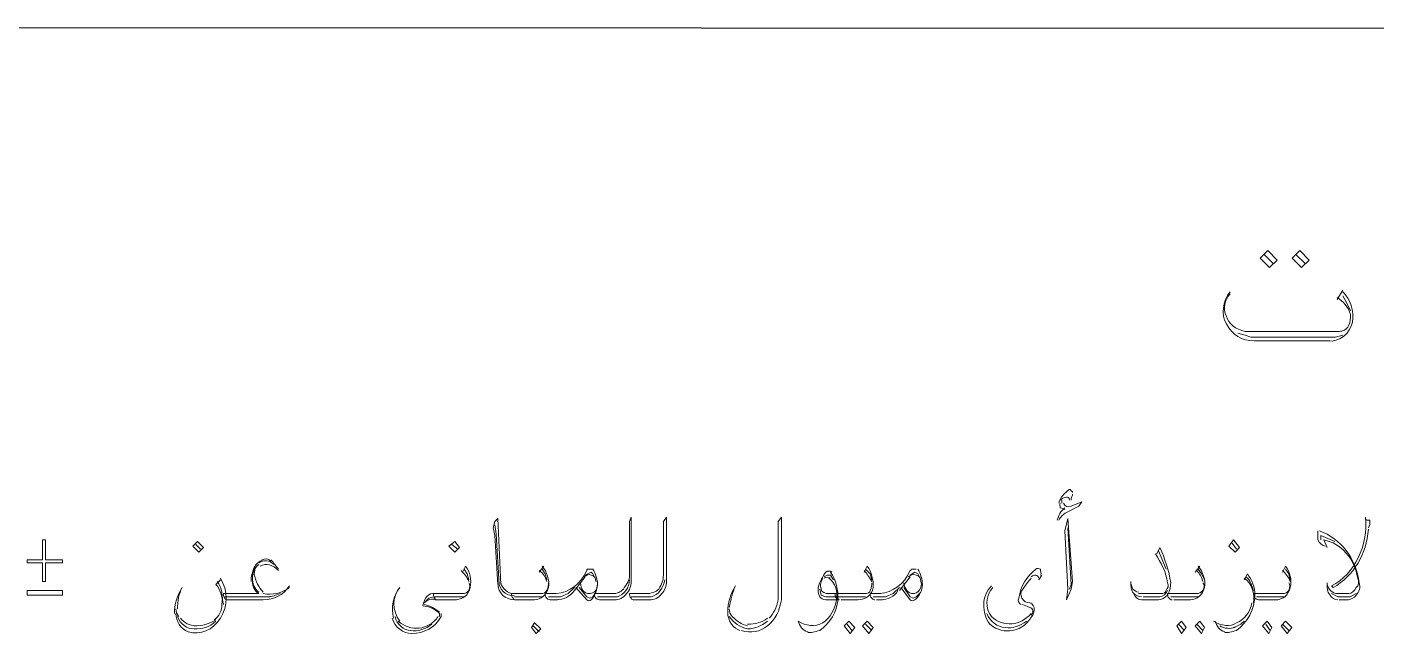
# Paper-space layout 'SM_Geared_A0' of a CAD drawing. Header units: millimetres. Extents: x 3 to 1211, y 0 to 841.
# Drawn here: x 1087.3 to 1145.8, y 633.5 to 659.9 of the extents above; entities that cross this region are included whole.
import ezdxf

# ---------------------------------------------------------------- set-up
doc = ezdxf.new("R2010")
doc.units = ezdxf.units.MM

psp = doc.layouts.new('SM_Geared_A0')

# ---------------------------------------------------------------- linework, layer by layer
at = {"transparency": 33554666}
psp.add_line((1020.585, 659.884), (1170.022, 659.826), dxfattribs=at)
at = {"lineweight": 20, "transparency": 33554666}
for points in [[(1141.526, 649.77), (1141.118, 650.178), (1140.792, 649.852), (1141.2, 649.444)], [(1142.912, 649.77), (1142.504, 650.178), (1142.178, 649.852), (1142.586, 649.444)], [(1132.382, 635.025), (1132.582, 635.491), (1132.648, 635.823), (1132.449, 638.55), (1132.316, 638.018), (1132.449, 635.491)], [(1088.817, 636.755), (1088.086, 636.755), (1088.086, 637.619), (1087.953, 637.619), (1087.953, 636.755), (1087.287, 636.755), (1087.287, 636.622), (1087.953, 636.622), (1087.953, 635.823), (1088.086, 635.823), (1088.086, 636.622), (1088.817, 636.622)], [(1094.936, 637.287), (1094.67, 637.553), (1094.471, 637.353), (1094.737, 637.087)], [(1106.044, 637.287), (1105.844, 637.553), (1105.578, 637.353), (1105.844, 637.087)], [(1139.898, 637.287), (1139.632, 637.619), (1139.433, 637.353), (1139.699, 637.087)], [(1088.817, 635.424), (1087.287, 635.424), (1087.287, 635.225), (1088.817, 635.225)], [(1109.569, 633.762), (1109.303, 634.028), (1109.17, 633.828), (1109.369, 633.562)], [(1123.204, 633.828), (1122.938, 634.094), (1122.738, 633.895), (1123.004, 633.562)], [(1124.002, 633.828), (1123.736, 634.094), (1123.536, 633.895), (1123.802, 633.562)], [(1137.57, 633.828), (1137.371, 634.094), (1137.171, 633.895), (1137.371, 633.562)], [(1138.368, 633.828), (1138.169, 634.094), (1137.969, 633.895), (1138.235, 633.562)], [(1141.295, 633.828), (1141.095, 634.094), (1140.896, 633.895), (1141.162, 633.562)], [(1142.159, 633.828), (1141.893, 634.094), (1141.694, 633.895), (1141.96, 633.562)]]:
    psp.add_lwpolyline(points, close=True, dxfattribs=at)
for points in [[(1141.363, 649.607), (1140.955, 650.015), (1140.955, 650.015)], [(1142.749, 649.607), (1142.341, 650.015), (1142.341, 650.015)], [(1144.38, 648.466), (1144.135, 648.058), (1144.135, 648.058)], [(1144.38, 648.221), (1144.543, 647.895), (1144.706, 647.569)], [(1144.38, 646.508), (1144.054, 646.427), (1140.384, 646.427), (1140.14, 646.508), (1139.813, 646.59)], [(1144.217, 646.672), (1140.14, 646.672), (1140.14, 646.672)], [(1140.547, 646.264), (1143.809, 646.264), (1143.809, 646.264)], [(1132.382, 638.816), (1132.914, 639.082), (1133.047, 639.282)], [(1133.047, 639.282), (1132.582, 639.082), (1132.582, 639.082)], [(1107.84, 635.69), (1107.707, 638.55), (1107.573, 638.417), (1107.507, 638.151), (1107.573, 637.819), (1107.707, 635.69)], [(1107.773, 635.69), (1107.64, 637.885), (1107.573, 638.284)], [(1113.426, 638.417), (1113.493, 638.617), (1113.493, 635.823)], [(1113.426, 636.089), (1113.426, 638.417), (1113.426, 638.417)], [(1114.89, 638.417), (1115.023, 638.617), (1115.023, 635.823)], [(1114.89, 636.089), (1114.89, 638.417), (1114.89, 638.417)], [(1119.878, 638.417), (1120.011, 638.617), (1120.011, 636.755), (1120.011, 635.025)], [(1119.878, 635.025), (1119.878, 638.417), (1119.878, 638.417)], [(1132.515, 635.491), (1132.582, 635.69), (1132.449, 638.151)], [(1139.765, 637.22), (1139.566, 637.486), (1139.566, 637.486)], [(1143.423, 637.619), (1143.423, 637.819), (1144.022, 637.553)], [(1143.689, 637.287), (1143.556, 637.619), (1143.556, 637.619)], [(1094.803, 637.22), (1094.604, 637.42), (1094.604, 637.42)], [(1105.977, 637.22), (1105.711, 637.42), (1105.711, 637.42)], [(1136.439, 637.287), (1136.306, 637.021), (1136.306, 637.021)], [(1136.373, 637.154), (1136.706, 636.355), (1136.706, 636.355)], [(1106.31, 636.489), (1106.177, 636.222), (1106.177, 636.222)], [(1106.243, 636.355), (1106.376, 636.156), (1106.443, 635.89)], [(1109.702, 636.489), (1109.502, 636.222), (1109.502, 636.222)], [(1109.635, 636.355), (1109.768, 636.156), (1109.835, 635.89)], [(1123.736, 636.489), (1123.603, 636.222), (1123.603, 636.222)], [(1123.669, 636.355), (1123.869, 636.156), (1123.935, 635.89)], [(1138.169, 636.489), (1137.969, 636.222), (1137.969, 636.222)], [(1138.102, 636.355), (1138.235, 636.156), (1138.368, 635.89)], [(1141.893, 636.489), (1141.76, 636.222), (1141.76, 636.222)], [(1141.893, 636.355), (1142.026, 636.156), (1142.093, 635.89)], [(1095.668, 635.89), (1095.468, 635.69), (1095.468, 635.69)], [(1111.498, 636.023), (1111.032, 635.424), (1111.032, 635.424)], [(1111.963, 635.89), (1111.83, 636.156), (1111.764, 636.222), (1111.498, 636.089)], [(1121.873, 636.023), (1122.006, 636.089), (1122.14, 636.089), (1122.273, 635.89)], [(1125.598, 636.023), (1125.133, 635.424), (1125.133, 635.424)], [(1126.064, 635.89), (1125.931, 636.156), (1125.798, 636.222), (1125.598, 636.089)], [(1131.185, 635.89), (1131.318, 636.089), (1131.318, 636.089)], [(1140.231, 636.156), (1140.098, 635.89), (1140.098, 635.89)], [(1097.331, 635.291), (1095.801, 635.291), (1095.801, 635.291)], [(1097.796, 635.158), (1095.867, 635.158), (1095.867, 635.158)], [(1105.113, 635.158), (1104.913, 635.158), (1104.713, 635.092), (1104.58, 634.959)], [(1106.177, 635.291), (1104.913, 635.291), (1104.913, 635.291)], [(1106.243, 635.158), (1106.11, 635.158), (1104.98, 635.158)], [(1109.635, 635.291), (1108.305, 635.291), (1108.305, 635.291)], [(1109.635, 635.158), (1109.502, 635.158), (1108.438, 635.158)], [(1109.835, 635.291), (1110.234, 635.291), (1110.234, 635.291)], [(1111.032, 635.557), (1110.766, 635.291), (1110.433, 635.158), (1109.901, 635.158)], [(1111.564, 635.025), (1111.099, 635.557), (1111.099, 635.557)], [(1111.232, 635.557), (1111.564, 635.158), (1111.697, 635.092), (1111.83, 635.158), (1111.963, 635.358)], [(1111.897, 635.291), (1112.695, 635.291), (1112.695, 635.291)], [(1112.894, 635.158), (1112.03, 635.158), (1112.03, 635.158)], [(1113.426, 635.291), (1114.225, 635.291), (1114.225, 635.291)], [(1114.358, 635.158), (1113.493, 635.158), (1113.493, 635.158)], [(1122.406, 635.158), (1121.94, 635.158), (1121.74, 635.225), (1121.674, 635.491)], [(1122.472, 635.291), (1122.073, 635.291), (1122.073, 635.291)], [(1123.669, 635.291), (1122.406, 635.291), (1122.406, 635.291)], [(1123.669, 635.158), (1123.536, 635.158), (1122.472, 635.158)], [(1123.869, 635.291), (1124.334, 635.291), (1124.334, 635.291)], [(1125.133, 635.557), (1124.866, 635.291), (1124.534, 635.158), (1124.002, 635.158)], [(1125.598, 635.025), (1125.199, 635.557), (1125.199, 635.557)], [(1125.332, 635.557), (1125.598, 635.158), (1125.731, 635.092), (1125.864, 635.158), (1126.064, 635.358)], [(1136.506, 635.291), (1135.508, 635.291), (1135.508, 635.291)], [(1136.439, 635.158), (1135.708, 635.158), (1135.708, 635.158)], [(1138.036, 635.291), (1136.772, 635.291), (1136.772, 635.291)], [(1138.102, 635.158), (1137.969, 635.158), (1136.905, 635.158)], [(1141.76, 635.291), (1140.497, 635.291), (1140.497, 635.291)], [(1141.893, 635.158), (1141.694, 635.158), (1140.63, 635.158)], [(1143.955, 635.557), (1143.889, 635.624), (1143.889, 635.624)], [(1144.953, 635.291), (1144.687, 635.158), (1144.155, 635.158), (1143.889, 635.291)], [(1144.62, 635.291), (1144.155, 635.291), (1144.155, 635.291)], [(1096, 635.025), (1097.53, 635.025), (1097.53, 635.025)], [(1104.98, 635.025), (1105.246, 635.025), (1105.246, 635.025)], [(1105.113, 635.025), (1105.911, 635.025), (1105.911, 635.025)], [(1108.438, 635.025), (1108.638, 635.025), (1108.638, 635.025)], [(1108.571, 635.025), (1109.303, 635.025), (1109.303, 635.025)], [(1110.3, 635.025), (1110.034, 635.025), (1110.034, 635.025)], [(1112.828, 635.025), (1112.163, 635.025), (1112.163, 635.025)], [(1114.291, 635.025), (1113.626, 635.025), (1113.626, 635.025)], [(1121.94, 635.025), (1122.472, 635.025), (1122.472, 635.025)], [(1122.605, 635.025), (1123.337, 635.025), (1123.337, 635.025)], [(1124.401, 635.025), (1124.135, 635.025), (1124.135, 635.025)], [(1135.708, 635.025), (1136.373, 635.025), (1136.373, 635.025)], [(1137.038, 635.025), (1137.77, 635.025), (1137.77, 635.025)], [(1140.763, 635.025), (1141.561, 635.025), (1141.561, 635.025)], [(1144.221, 635.025), (1144.62, 635.025), (1144.62, 635.025)], [(1109.502, 633.629), (1109.236, 633.895), (1109.236, 633.895)], [(1123.071, 633.695), (1122.871, 633.961), (1122.871, 633.961)], [(1123.935, 633.695), (1123.669, 633.961), (1123.669, 633.961)], [(1137.504, 633.695), (1137.238, 633.961), (1137.238, 633.961)], [(1138.302, 633.695), (1138.036, 633.961), (1138.036, 633.961)], [(1141.228, 633.695), (1141.029, 633.961), (1141.029, 633.961)], [(1142.026, 633.695), (1141.76, 633.961), (1141.76, 633.961)]]:
    psp.add_lwpolyline(points, dxfattribs=at)
at = {"lineweight": 20, "transparency": 33554666, "extrusion": (0, 0, 9.96918)}
for points in [[(1139.487, 648.384), (1139.161, 647.976), (1139.079, 647.405), (1139.324, 646.998), (1139.324, 646.998), (1139.569, 646.508), (1139.976, 646.264), (1140.547, 646.264)], [(1139.487, 648.302), (1139.243, 648.058), (1139.161, 647.65), (1139.324, 647.324), (1139.324, 647.324), (1139.406, 646.998), (1139.732, 646.753), (1140.14, 646.672)], [(1144.217, 646.672), (1144.38, 646.672), (1144.543, 646.753), (1144.625, 646.916), (1144.625, 646.916), (1144.706, 647.079), (1144.706, 647.242), (1144.706, 647.405)], [(1132.648, 639.681), (1132.648, 639.681), (1132.648, 639.748), (1132.582, 639.748), (1132.582, 639.748), (1132.582, 639.814), (1132.515, 639.814), (1132.515, 639.814)], [(1145.352, 638.617), (1145.352, 638.55), (1145.352, 638.484), (1145.419, 638.484), (1145.419, 638.484), (1145.485, 638.484), (1145.552, 638.484), (1145.552, 638.484)], [(1143.29, 638.018), (1143.29, 637.885), (1143.29, 637.752), (1143.29, 637.619), (1143.29, 637.619), (1143.357, 637.486), (1143.49, 637.353), (1143.623, 637.353)], [(1097.331, 636.555), (1097.131, 636.422), (1097.065, 636.222), (1097.065, 635.956), (1097.065, 635.956), (1097.065, 635.757), (1097.131, 635.491), (1097.331, 635.358)], [(1111.83, 636.355), (1111.83, 636.355), (1111.764, 636.355), (1111.697, 636.355), (1111.697, 636.355), (1111.631, 636.355), (1111.564, 636.355), (1111.564, 636.289)], [(1111.764, 635.025), (1111.897, 635.158), (1112.03, 635.424), (1112.03, 635.69), (1112.03, 635.69), (1112.03, 635.89), (1111.963, 636.156), (1111.83, 636.355)], [(1125.864, 636.355), (1125.864, 636.355), (1125.798, 636.355), (1125.731, 636.355), (1125.731, 636.355), (1125.665, 636.355), (1125.665, 636.355), (1125.598, 636.289)], [(1125.798, 635.025), (1125.997, 635.158), (1126.13, 635.424), (1126.13, 635.69), (1126.13, 635.69), (1126.13, 635.89), (1126.064, 636.156), (1125.931, 636.355)], [(1131.252, 636.089), (1131.318, 636.156), (1131.252, 636.289), (1131.252, 636.355), (1131.252, 636.355), (1131.185, 636.355), (1131.119, 636.422), (1131.052, 636.355)], [(1094.271, 633.629), (1094.803, 633.495), (1095.335, 633.695), (1095.668, 634.227), (1095.668, 634.227), (1096, 634.759), (1096, 635.424), (1095.668, 635.956)], [(1106.177, 635.291), (1106.31, 635.291), (1106.376, 635.358), (1106.443, 635.424), (1106.443, 635.424), (1106.509, 635.557), (1106.509, 635.69), (1106.443, 635.757)], [(1109.569, 635.291), (1109.702, 635.291), (1109.768, 635.358), (1109.835, 635.424), (1109.835, 635.424), (1109.901, 635.557), (1109.901, 635.69), (1109.901, 635.757)], [(1111.963, 635.823), (1111.963, 635.956), (1111.897, 636.089), (1111.764, 636.089), (1111.764, 636.089), (1111.631, 636.156), (1111.564, 636.089), (1111.431, 636.023)], [(1111.631, 635.291), (1111.764, 635.291), (1111.897, 635.358), (1111.963, 635.424), (1111.963, 635.424), (1112.03, 635.557), (1112.03, 635.69), (1112.03, 635.823)], [(1112.695, 635.291), (1112.894, 635.291), (1113.027, 635.358), (1113.16, 635.491), (1113.16, 635.491), (1113.293, 635.69), (1113.426, 635.89), (1113.426, 636.089)], [(1112.761, 635.025), (1112.961, 635.025), (1113.16, 635.092), (1113.293, 635.291), (1113.293, 635.291), (1113.426, 635.424), (1113.493, 635.624), (1113.493, 635.823)], [(1114.158, 635.291), (1114.358, 635.291), (1114.557, 635.358), (1114.69, 635.491), (1114.69, 635.491), (1114.823, 635.69), (1114.89, 635.89), (1114.89, 636.089)], [(1114.291, 635.025), (1114.491, 635.025), (1114.69, 635.092), (1114.823, 635.291), (1114.823, 635.291), (1114.956, 635.424), (1115.023, 635.624), (1115.023, 635.823)], [(1121.807, 635.956), (1121.74, 635.823), (1121.674, 635.69), (1121.74, 635.491), (1121.74, 635.491), (1121.74, 635.358), (1121.94, 635.291), (1122.073, 635.291)], [(1123.603, 635.291), (1123.736, 635.291), (1123.869, 635.358), (1123.869, 635.424), (1123.869, 635.424), (1123.935, 635.557), (1123.935, 635.69), (1123.935, 635.757)], [(1126.064, 635.823), (1126.064, 635.956), (1125.997, 636.089), (1125.864, 636.089), (1125.864, 636.089), (1125.731, 636.156), (1125.598, 636.089), (1125.532, 636.023)], [(1125.731, 635.291), (1125.798, 635.291), (1125.931, 635.358), (1125.997, 635.424), (1125.997, 635.424), (1126.064, 635.557), (1126.13, 635.69), (1126.064, 635.823)], [(1131.185, 635.956), (1131.185, 636.023), (1131.119, 636.089), (1131.052, 636.089), (1131.052, 636.089), (1130.986, 636.089), (1130.919, 636.089), (1130.853, 636.023)], [(1135.176, 635.823), (1135.176, 635.624), (1135.176, 635.424), (1135.309, 635.291), (1135.309, 635.291), (1135.375, 635.092), (1135.508, 635.025), (1135.708, 635.025)], [(1136.373, 635.025), (1136.506, 635.025), (1136.639, 635.092), (1136.772, 635.225), (1136.772, 635.225), (1136.839, 635.358), (1136.905, 635.557), (1136.905, 635.757)], [(1136.506, 635.291), (1136.573, 635.291), (1136.706, 635.358), (1136.706, 635.424), (1136.706, 635.424), (1136.772, 635.557), (1136.839, 635.624), (1136.772, 635.757)], [(1138.036, 635.291), (1138.102, 635.291), (1138.235, 635.358), (1138.302, 635.424), (1138.302, 635.424), (1138.368, 635.557), (1138.368, 635.69), (1138.302, 635.757)], [(1141.76, 635.291), (1141.893, 635.291), (1141.96, 635.358), (1142.026, 635.424), (1142.026, 635.424), (1142.093, 635.557), (1142.093, 635.69), (1142.026, 635.757)], [(1143.689, 635.757), (1143.689, 635.557), (1143.689, 635.358), (1143.822, 635.225), (1143.822, 635.225), (1143.889, 635.092), (1144.022, 635.025), (1144.155, 635.025)], [(1144.554, 635.025), (1144.687, 635.025), (1144.886, 635.092), (1144.953, 635.225), (1144.953, 635.225), (1145.086, 635.358), (1145.152, 635.557), (1145.086, 635.757)], [(1144.62, 635.291), (1144.753, 635.291), (1144.886, 635.424), (1144.953, 635.557), (1144.953, 635.557), (1145.086, 635.624), (1145.086, 635.823), (1145.019, 635.956)], [(1095.801, 635.291), (1095.801, 635.225), (1095.801, 635.158), (1095.867, 635.092), (1095.867, 635.092), (1095.867, 635.025), (1095.934, 635.025), (1096, 635.025)], [(1104.913, 635.291), (1104.913, 635.225), (1104.913, 635.158), (1104.98, 635.092), (1104.98, 635.092), (1104.98, 635.025), (1105.046, 635.025), (1105.113, 635.025)], [(1108.305, 635.291), (1108.305, 635.225), (1108.305, 635.158), (1108.372, 635.092), (1108.372, 635.092), (1108.372, 635.025), (1108.438, 635.025), (1108.505, 635.025)], [(1109.768, 635.291), (1109.768, 635.225), (1109.768, 635.158), (1109.835, 635.092), (1109.835, 635.092), (1109.901, 635.025), (1109.968, 635.025), (1110.034, 635.025)], [(1111.897, 635.291), (1111.897, 635.225), (1111.897, 635.158), (1111.963, 635.092), (1111.963, 635.092), (1112.03, 635.025), (1112.096, 635.025), (1112.163, 635.025)], [(1113.426, 635.291), (1113.426, 635.225), (1113.426, 635.158), (1113.493, 635.092), (1113.493, 635.092), (1113.493, 635.025), (1113.56, 635.025), (1113.626, 635.025)], [(1121.607, 635.557), (1121.607, 635.424), (1121.607, 635.291), (1121.674, 635.158), (1121.674, 635.158), (1121.74, 635.092), (1121.807, 635.025), (1121.94, 635.025)], [(1122.339, 635.291), (1122.339, 635.225), (1122.339, 635.158), (1122.406, 635.092), (1122.406, 635.092), (1122.472, 635.025), (1122.539, 635.025), (1122.539, 635.025)], [(1123.869, 635.291), (1123.869, 635.225), (1123.869, 635.158), (1123.935, 635.092), (1123.935, 635.092), (1124.002, 635.025), (1124.068, 635.025), (1124.068, 635.025)], [(1129.123, 635.624), (1128.924, 635.424), (1128.791, 635.092), (1128.791, 634.826), (1128.791, 634.826), (1128.791, 634.493), (1128.857, 634.227), (1129.057, 633.961)], [(1130.453, 635.424), (1130.387, 635.358), (1130.387, 635.225), (1130.453, 635.092), (1130.453, 635.092), (1130.52, 634.959), (1130.653, 634.892), (1130.786, 634.892)], [(1136.772, 635.291), (1136.772, 635.225), (1136.772, 635.158), (1136.839, 635.092), (1136.839, 635.092), (1136.905, 635.025), (1136.905, 635.025), (1136.972, 635.025)], [(1140.497, 635.291), (1140.497, 635.225), (1140.563, 635.158), (1140.563, 635.092), (1140.563, 635.092), (1140.63, 635.025), (1140.696, 635.025), (1140.763, 635.025)], [(1118.282, 633.695), (1118.681, 633.562), (1119.08, 633.629), (1119.413, 633.895), (1119.413, 633.895), (1119.745, 634.161), (1119.945, 634.56), (1120.011, 635.025)], [(1120.743, 634.094), (1121.075, 633.895), (1121.474, 633.828), (1121.807, 634.028), (1121.807, 634.028), (1122.14, 634.227), (1122.339, 634.626), (1122.406, 635.025)], [(1130.919, 634.36), (1130.986, 634.493), (1130.986, 634.626), (1130.986, 634.693), (1130.986, 634.693), (1130.919, 634.826), (1130.853, 634.892), (1130.786, 634.892)], [(1130.853, 634.36), (1130.919, 634.427), (1130.919, 634.493), (1130.919, 634.56), (1130.919, 634.56), (1130.919, 634.626), (1130.853, 634.693), (1130.786, 634.693)], [(1138.767, 634.094), (1139.1, 633.895), (1139.499, 633.828), (1139.765, 634.028), (1139.765, 634.028), (1140.098, 634.161), (1140.364, 634.493), (1140.43, 634.892)], [(1105.179, 634.294), (1105.179, 634.294), (1105.179, 634.36), (1105.179, 634.36), (1105.179, 634.36), (1105.179, 634.427), (1105.179, 634.427), (1105.179, 634.427)], [(1117.75, 634.294), (1117.949, 634.028), (1118.215, 633.828), (1118.548, 633.762), (1118.548, 633.762), (1118.88, 633.762), (1119.146, 633.895), (1119.413, 634.094)], [(1120.743, 634.094), (1120.809, 633.895), (1120.942, 633.695), (1121.142, 633.629), (1121.142, 633.629), (1121.275, 633.562), (1121.474, 633.629), (1121.674, 633.695)], [(1129.057, 633.961), (1129.389, 633.695), (1129.722, 633.629), (1130.054, 633.695), (1130.054, 633.695), (1130.453, 633.762), (1130.719, 634.028), (1130.919, 634.36)], [(1138.834, 634.094), (1138.9, 633.895), (1139.033, 633.695), (1139.233, 633.629), (1139.233, 633.629), (1139.366, 633.562), (1139.566, 633.629), (1139.765, 633.695)]]:
    psp.add_open_spline(points, degree=3, knots=[0, 0, 0, 0, 0.125, 0.125, 0.125, 0.125, 1, 1, 1, 1], dxfattribs=at)
for points in [[(1144.706, 647.405), (1144.625, 647.732), (1144.38, 647.976), (1144.135, 648.139)], [(1144.788, 647.079), (1144.869, 647.569), (1144.706, 648.058), (1144.38, 648.384)], [(1143.728, 646.264), (1144.217, 646.182), (1144.706, 646.59), (1144.788, 647.079)], [(1132.515, 639.814), (1132.316, 639.681), (1132.116, 639.482), (1132.05, 639.215)], [(1132.382, 639.482), (1132.249, 639.482), (1132.183, 639.415), (1132.116, 639.348)], [(1132.183, 639.348), (1132.183, 639.282), (1132.183, 639.215), (1132.183, 639.215)], [(1132.515, 639.348), (1132.515, 639.482), (1132.449, 639.482), (1132.382, 639.482)], [(1132.582, 639.348), (1132.582, 639.482), (1132.648, 639.548), (1132.648, 639.615)], [(1132.316, 639.016), (1132.116, 638.883), (1132.05, 638.683), (1131.983, 638.484)], [(1132.116, 639.215), (1132.05, 639.149), (1132.116, 639.082), (1132.116, 639.016)], [(1132.382, 638.816), (1132.249, 638.75), (1132.116, 638.617), (1132.05, 638.484)], [(1132.116, 639.016), (1132.183, 639.016), (1132.249, 638.949), (1132.316, 638.949)], [(1132.249, 639.215), (1132.316, 639.082), (1132.449, 639.016), (1132.582, 639.082)], [(1143.889, 635.624), (1144.886, 636.156), (1145.485, 637.353), (1145.352, 638.617)], [(1143.955, 635.557), (1144.82, 636.023), (1145.419, 637.021), (1145.485, 638.085)], [(1145.485, 638.151), (1145.552, 638.218), (1145.552, 638.351), (1145.552, 638.484)], [(1145.086, 635.757), (1144.953, 636.821), (1144.288, 637.686), (1143.357, 638.018)], [(1145.019, 635.956), (1144.886, 636.821), (1144.288, 637.486), (1143.556, 637.619)], [(1136.772, 635.757), (1136.706, 636.222), (1136.506, 636.622), (1136.24, 637.021)], [(1136.905, 635.757), (1136.839, 636.289), (1136.639, 636.821), (1136.439, 637.287)], [(1097.131, 636.422), (1097.065, 636.222), (1096.998, 636.023), (1096.998, 635.823)], [(1097.53, 636.755), (1097.331, 636.688), (1097.198, 636.555), (1097.131, 636.422)], [(1097.331, 636.555), (1097.198, 636.489), (1097.131, 636.289), (1097.131, 636.089)], [(1097.996, 636.555), (1097.796, 636.755), (1097.53, 636.755), (1097.331, 636.622)], [(1098.195, 636.289), (1097.929, 636.555), (1097.663, 636.622), (1097.397, 636.489)], [(1097.863, 636.688), (1097.796, 636.821), (1097.597, 636.821), (1097.464, 636.755)], [(1098.195, 636.355), (1098.062, 636.489), (1097.996, 636.622), (1097.863, 636.755)], [(1106.509, 635.557), (1106.576, 635.89), (1106.509, 636.222), (1106.31, 636.489)], [(1109.901, 635.557), (1109.968, 635.89), (1109.835, 636.222), (1109.635, 636.489)], [(1124.002, 635.557), (1124.002, 635.89), (1123.935, 636.222), (1123.736, 636.489)], [(1131.052, 636.355), (1130.653, 636.023), (1130.387, 635.624), (1130.32, 635.092)], [(1138.368, 635.557), (1138.435, 635.89), (1138.302, 636.222), (1138.102, 636.489)], [(1142.093, 635.557), (1142.159, 635.89), (1142.093, 636.222), (1141.893, 636.489)], [(1095.734, 634.826), (1095.801, 635.158), (1095.734, 635.557), (1095.535, 635.823)], [(1097.065, 635.823), (1097.065, 635.624), (1097.131, 635.424), (1097.331, 635.291)], [(1097.131, 636.156), (1097.198, 635.823), (1097.331, 635.557), (1097.53, 635.358)], [(1106.443, 635.823), (1106.376, 636.023), (1106.243, 636.156), (1106.11, 636.289)], [(1107.707, 635.757), (1107.707, 635.291), (1108.039, 635.025), (1108.438, 635.025)], [(1107.84, 635.757), (1107.906, 635.491), (1108.172, 635.291), (1108.372, 635.291)], [(1109.835, 635.823), (1109.768, 636.023), (1109.702, 636.156), (1109.502, 636.289)], [(1110.234, 635.291), (1110.833, 635.358), (1111.298, 635.69), (1111.564, 636.289)], [(1111.298, 635.757), (1111.298, 635.491), (1111.431, 635.291), (1111.697, 635.291)], [(1112.894, 635.158), (1113.16, 635.225), (1113.426, 635.557), (1113.426, 635.89)], [(1114.358, 635.158), (1114.69, 635.225), (1114.89, 635.557), (1114.956, 635.89)], [(1121.94, 636.222), (1121.807, 636.023), (1121.674, 635.823), (1121.607, 635.557)], [(1122.14, 635.956), (1122.073, 636.023), (1121.94, 636.023), (1121.873, 635.956)], [(1122.206, 636.222), (1122.14, 636.289), (1122.006, 636.289), (1121.94, 636.222)], [(1122.406, 635.025), (1122.472, 635.424), (1122.339, 635.757), (1122.073, 635.956)], [(1122.472, 635.025), (1122.472, 635.424), (1122.406, 635.89), (1122.14, 636.222)], [(1123.935, 635.823), (1123.802, 636.023), (1123.736, 636.156), (1123.603, 636.289)], [(1124.268, 635.291), (1124.866, 635.358), (1125.332, 635.69), (1125.598, 636.289)], [(1125.332, 635.757), (1125.332, 635.491), (1125.532, 635.291), (1125.731, 635.291)], [(1130.853, 635.956), (1130.719, 635.823), (1130.586, 635.624), (1130.453, 635.424)], [(1135.176, 635.823), (1135.176, 635.557), (1135.309, 635.358), (1135.508, 635.358)], [(1138.302, 635.823), (1138.235, 636.023), (1138.169, 636.156), (1138.036, 636.289)], [(1140.497, 634.892), (1140.563, 635.291), (1140.43, 635.757), (1140.098, 635.956)], [(1140.497, 635.424), (1140.43, 635.624), (1140.364, 635.89), (1140.164, 636.023)], [(1140.563, 635.225), (1140.563, 635.557), (1140.43, 635.89), (1140.231, 636.156)], [(1142.093, 635.823), (1142.026, 636.023), (1141.893, 636.156), (1141.76, 636.289)], [(1094.005, 635.557), (1093.806, 635.225), (1093.673, 634.826), (1093.673, 634.427)], [(1094.005, 635.557), (1093.872, 635.291), (1093.806, 634.959), (1093.806, 634.626)], [(1095.801, 634.826), (1095.734, 635.158), (1095.668, 635.491), (1095.468, 635.69)], [(1097.53, 635.025), (1097.996, 635.025), (1098.395, 635.225), (1098.661, 635.624)], [(1097.53, 635.291), (1097.929, 635.225), (1098.328, 635.291), (1098.661, 635.557)], [(1097.73, 635.158), (1097.929, 635.158), (1098.062, 635.225), (1098.262, 635.291)], [(1103.45, 635.557), (1103.184, 635.225), (1103.051, 634.693), (1103.184, 634.227)], [(1103.45, 635.557), (1103.117, 635.158), (1103.117, 634.56), (1103.45, 634.094)], [(1104.98, 635.291), (1104.713, 635.358), (1104.514, 635.092), (1104.447, 634.759)], [(1105.844, 635.025), (1106.177, 635.025), (1106.443, 635.225), (1106.509, 635.557)], [(1107.773, 635.69), (1107.84, 635.358), (1108.172, 635.158), (1108.438, 635.225)], [(1109.303, 635.025), (1109.569, 635.025), (1109.835, 635.225), (1109.901, 635.557)], [(1110.234, 635.025), (1110.567, 635.025), (1110.833, 635.158), (1111.032, 635.424)], [(1118.016, 635.624), (1117.816, 635.291), (1117.683, 634.892), (1117.683, 634.493)], [(1118.016, 635.624), (1117.883, 635.358), (1117.816, 635.025), (1117.75, 634.693)], [(1123.337, 635.025), (1123.669, 635.025), (1123.935, 635.225), (1124.002, 635.557)], [(1124.334, 635.025), (1124.6, 635.025), (1124.933, 635.158), (1125.066, 635.424)], [(1129.19, 635.557), (1128.857, 635.225), (1128.857, 634.626), (1129.123, 634.294)], [(1135.242, 635.358), (1135.375, 635.225), (1135.508, 635.158), (1135.641, 635.158)], [(1136.439, 635.158), (1136.573, 635.158), (1136.706, 635.291), (1136.772, 635.424)], [(1137.77, 635.025), (1138.036, 635.025), (1138.302, 635.225), (1138.368, 635.557)], [(1139.765, 633.695), (1140.231, 634.028), (1140.563, 634.626), (1140.563, 635.225)], [(1141.494, 635.025), (1141.76, 635.025), (1142.026, 635.225), (1142.093, 635.557)], [(1143.689, 635.69), (1143.756, 635.491), (1143.889, 635.291), (1144.155, 635.291)], [(1093.739, 634.626), (1093.739, 634.493), (1093.806, 634.36), (1093.872, 634.294)], [(1095.402, 634.161), (1095.601, 634.294), (1095.734, 634.56), (1095.734, 634.826)], [(1105.179, 634.427), (1104.98, 634.626), (1104.713, 634.759), (1104.447, 634.759)], [(1105.046, 635.025), (1104.847, 635.092), (1104.647, 635.025), (1104.514, 634.892)], [(1105.179, 634.493), (1104.98, 634.626), (1104.78, 634.759), (1104.514, 634.826)], [(1111.564, 635.025), (1111.631, 634.959), (1111.697, 634.959), (1111.764, 635.025)], [(1117.75, 634.626), (1117.75, 634.493), (1117.816, 634.36), (1117.883, 634.294)], [(1119.479, 634.227), (1119.679, 634.427), (1119.812, 634.693), (1119.878, 635.025)], [(1121.674, 633.695), (1122.14, 634.028), (1122.406, 634.493), (1122.472, 635.025)], [(1125.598, 635.025), (1125.665, 634.959), (1125.731, 634.959), (1125.798, 635.025)], [(1130.32, 635.092), (1130.254, 634.959), (1130.32, 634.892), (1130.387, 634.826)], [(1130.453, 634.826), (1130.586, 634.759), (1130.653, 634.759), (1130.786, 634.693)], [(1093.739, 634.427), (1093.739, 634.094), (1093.939, 633.762), (1094.271, 633.629)], [(1093.806, 634.294), (1093.939, 633.961), (1094.205, 633.762), (1094.537, 633.762)], [(1093.939, 634.227), (1094.072, 634.028), (1094.338, 633.895), (1094.604, 633.895)], [(1094.537, 633.895), (1094.87, 633.895), (1095.202, 633.961), (1095.468, 634.161)], [(1094.537, 633.762), (1094.87, 633.762), (1095.202, 633.828), (1095.468, 634.094)], [(1103.117, 634.227), (1103.25, 633.828), (1103.583, 633.562), (1103.982, 633.562)], [(1103.25, 634.294), (1103.317, 633.961), (1103.649, 633.695), (1103.915, 633.695)], [(1103.383, 634.094), (1103.915, 633.629), (1104.713, 633.695), (1105.113, 634.294)], [(1103.982, 633.562), (1104.514, 633.562), (1104.98, 633.828), (1105.246, 634.294)], [(1105.246, 634.294), (1105.246, 634.36), (1105.246, 634.427), (1105.246, 634.427)], [(1117.683, 634.493), (1117.683, 634.094), (1117.949, 633.762), (1118.215, 633.695)], [(1117.883, 634.294), (1118.082, 634.094), (1118.282, 633.961), (1118.548, 633.895)], [(1118.548, 633.961), (1118.88, 633.961), (1119.146, 634.028), (1119.413, 634.227)], [(1128.924, 634.427), (1129.057, 634.094), (1129.389, 633.828), (1129.722, 633.828)], [(1129.123, 634.294), (1129.655, 633.828), (1130.387, 633.895), (1130.853, 634.427)], [(1129.722, 633.828), (1130.054, 633.762), (1130.387, 633.895), (1130.653, 634.094)], [(1139.632, 633.828), (1139.832, 633.895), (1139.965, 633.961), (1140.098, 634.094)], [(1103.915, 633.695), (1104.248, 633.629), (1104.58, 633.762), (1104.847, 633.961)], [(1139.033, 633.895), (1139.233, 633.762), (1139.499, 633.762), (1139.699, 633.828)]]:
    psp.add_open_spline(points, degree=3, dxfattribs=at)

doc.saveas('drawing.dxf')
